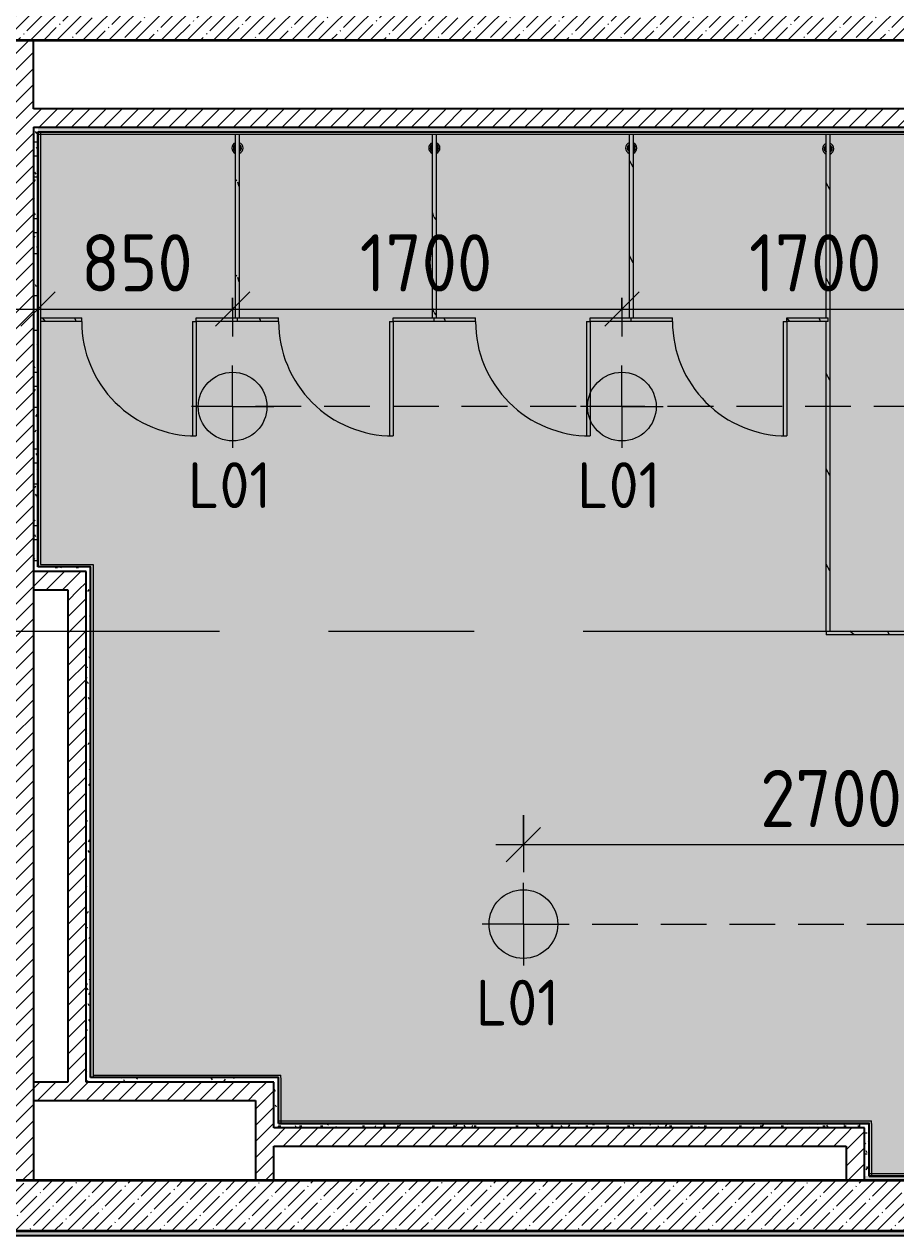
# Model space of a CAD drawing. Header units: millimetres. Extents: x 81425 to 274970, y -8553 to 29000.
# Drawn here: x 111970 to 115776, y 5159 to 10450 of the extents above; entities that cross this region are included whole.
import ezdxf

# ---------------------------------------------------------------- set-up
doc = ezdxf.new("R2010")
doc.units = ezdxf.units.MM
doc.linetypes.add('ADSK_Штрих_ш2 п1', pattern=[300, 200, -100])
doc.linetypes.add('Осевая', pattern=[3175, 635, -476.25, 1587.5, -476.25])
for name, color, linetype, lineweight in [('A-ANNO-DIMS', 7, 'Continuous', 9), ('A-ANNO-DIMS-100', 7, 'Continuous', 9), ('A-ANNO-NOTE', 7, 'Continuous', 9), ('A-DETL-2', 7, 'ADSK_Штрих_ш2 п1', 9), ('A-DOOR', 7, 'Continuous', 9), ('A-GENM', 7, 'Continuous', 9), ('E-LITE-EQPM-IDEN', 7, 'Continuous', 9), ('I-WALL', 7, 'Continuous', 9), ('Оси-2', 7, 'Осевая', 9)]:
    doc.layers.add(name, color=color, linetype=linetype, lineweight=lineweight)
doc.layers.add('A-CLNG-PATT-1', color=7, linetype='Continuous', lineweight=9, transparency=1)
for name, color, linetype, lineweight, true_color in [('A-WALL-1', 7, 'Continuous', 35, 0x3c3c3c), ('A-WALL-2', 7, 'Continuous', 25, 0x3c3c3c), ('A-WALL-FNSH-2', 7, 'Continuous', 13, 0x3c3c3c)]:
    doc.layers.add(name, color=color, linetype=linetype, lineweight=lineweight, true_color=true_color)
doc.styles.add('GOST Common', font='GOST_Common.ttf', dxfattribs={"height": 200})
doc.styles.add('ISOCPEUR', font='isocpeur.ttf', dxfattribs={"width": 0.9, "height": 250})
doc.dimstyles.new('ISO-2_5_0_9К_БОЛЬШОЙ_1', dxfattribs={"dimscale": 304.8, "dimtxt": 248.995294, "dimasz": 0.492126, "dimexe": 0.393701, "dimexo": 0.984252, "dimgap": 0, "dimtad": 1, "dimdec": 0, "dimrnd": 10, "dimzin": 0, "dimdsep": 46, "dimtxsty": 'ISOCPEUR', "dimblk1": 'OBLIQUE', "dimblk2": 'OBLIQUE', "dimsah": 1, "dimcen": 0.09, "dimdle": 0.393701, "dimazin": 0, "dimtfac": 1, "dimtdec": 4, "dimtix": 1, "dimtmove": 0, "dimatfit": 3, "dimfxl": 1, "dimtvp": 1, "dimtolj": 1, "dimtzin": 0, "dimarcsym": 2})
pattern_1 = [(45, (0, 0), (-35.35534, 35.35534), [])]
pattern_2 = [(45, (0, 0), (-57.024626, 57.024626), []), (45, (57.025, 0), (-57.024626, 57.024626), [100.806, -20.161, 3.353, -16.808])]
pattern_3 = [(0, (0, 0), (121.92, 30.48), [10.058, -81.382, 10.058, -81.382, -487.68]), (0, (0, 0), (121.92, 30.48), [-182.88, 10.058, -172.822, 10.058, -81.382, -213.36]), (0, (0, 0), (121.92, 30.48), [-457.2, 10.058, -50.902, 10.058, -142.342]), (120, (45.72, 15.24), (-87.356454, 90.345817), [10.058, -81.382, 10.058, -81.382, -487.68]), (120, (45.72, 15.24), (-87.356454, 90.345817), [-182.88, 10.058, -172.822, 10.058, -81.382, -213.36]), (120, (45.72, 15.24), (-87.356454, 90.345817), [-457.2, 10.058, -50.902, 10.058, -142.342]), (240, (60.96, 76.2), (-34.563546, -120.825817), [10.058, -81.382, 10.058, -81.382, -487.68]), (240, (60.96, 76.2), (-34.563546, -120.825817), [-182.88, 10.058, -172.822, 10.058, -81.382, -213.36]), (240, (60.96, 76.2), (-34.563546, -120.825817), [-457.2, 10.058, -50.902, 10.058, -142.342])]
pattern_4 = [(288.435, (115442.71, 9160), (416.50086, -832.99954), [158.05, -1159.038]), (319.399, (115492.69, 9010.06), (2499.010644, -2082.486787), [76.799, -3763.143]), (316.848, (115134.5, 8960.08), (6247.5402574, -5830.957739), [182.691, -8951.868]), (289.983, (115267.78, 8835.13), (1249.49393, -3332.002656), [97.5, -4777.508]), (270, (115301.1, 9160), (416.5, -416.5), [83.3, -333.2]), (298.443, (115301.1, 9076.7), (-2915.5071394, 5414.4962996), [227.365, -11140.87]), (264.289, (115409.39, 8876.78), (416.5263, 3748.496867), [83.716, -4102.058]), (309.806, (115401.06, 8793.48), (-1666.01521, 2082.48651), [65.059, -3187.91])]
pattern_5 = [(288.435, (116754.71, 7791), (416.50086, -832.99954), [158.05, -1159.038]), (319.399, (116804.69, 7641.06), (2499.010644, -2082.486787), [76.799, -3763.143]), (316.848, (116446.5, 7591.08), (6247.5402574, -5830.957739), [182.691, -8951.868]), (289.983, (116579.78, 7466.13), (1249.49393, -3332.002656), [97.5, -4777.508]), (270, (116613.1, 7791), (416.5, -416.5), [83.3, -333.2]), (298.443, (116613.1, 7707.7), (-2915.5071394, 5414.4962996), [227.365, -11140.87]), (264.289, (116721.39, 7507.78), (416.5263, 3748.496867), [83.716, -4102.058]), (309.806, (116713.06, 7424.48), (-1666.01521, 2082.48651), [65.059, -3187.91])]

# ---------------------------------------------------------------- blocks, each defined once
blk = doc.blocks.new('131_Сантехническая перегородка_Дверь 5 - СД-1-V24-План расстановки осветительного оборудования 1 этажа в осях 23-33')
at = {"layer": 'A-DOOR'}
h = blk.add_hatch(dxfattribs=at)
h.set_pattern_fill('FP_46', color=256, style=0, pattern_type=2)
h.set_pattern_definition([(288.435, (112862.71, 9160), (416.50086, -832.99954), [158.05, -1159.038]), (319.399, (112912.69, 9010.06), (2499.010644, -2082.486787), [76.799, -3763.143]), (316.848, (112554.5, 8960.08), (6247.5402574, -5830.957739), [182.691, -8951.868]), (289.983, (112687.78, 8835.13), (1249.49393, -3332.002656), [97.5, -4777.508]), (270, (112721.1, 9160), (416.5, -416.5), [83.3, -333.2]), (298.443, (112721.1, 9076.7), (-2915.5071394, 5414.4962996), [227.365, -11140.87]), (264.289, (112829.39, 8876.78), (416.5263, 3748.496867), [83.716, -4102.058]), (309.806, (112821.06, 8793.48), (-1666.01521, 2082.48651), [65.059, -3187.91])])
h.paths.add_polyline_path([(840.8, 8), (750, 8), (750, -8), (930, -8), (930, 8)])
for p, q in [((266, 508), (250, 508)), ((250, 8), (250, 508)), ((266, 8), (266, 508)), ((266, 8), (250, 8))]:
    blk.add_line(p, q, dxfattribs=at)
blk.add_arc((250, 8), 500, 360, 90, dxfattribs=at)
at = {"layer": 'A-GENM'}
for p, q in [((70, 8), (250, 8)), ((70, 8), (70, -8)), ((250, 8), (250, -8)), ((750, 8), (930, 8)), ((750, 8), (750, -8)), ((250, -8), (70, -8)), ((930, -8), (750, -8))]:
    blk.add_line(p, q, dxfattribs=at)
blk = doc.blocks.new('131_Сантехническая перегородка_Дверь 5 - СД-1-V25-План расстановки осветительного оборудования 1 этажа в осях 23-33')
at = {"layer": 'A-DOOR'}
h = blk.add_hatch(dxfattribs=at)
h.set_pattern_fill('FP_47', color=256, style=0, pattern_type=2)
h.set_pattern_definition([(288.435, (113722.71, 9160), (416.50086, -832.99954), [158.05, -1159.038]), (319.399, (113772.69, 9010.06), (2499.010644, -2082.486787), [76.799, -3763.143]), (316.848, (113414.5, 8960.08), (6247.5402574, -5830.957739), [182.691, -8951.868]), (289.983, (113547.78, 8835.13), (1249.49393, -3332.002656), [97.5, -4777.508]), (270, (113581.1, 9160), (416.5, -416.5), [83.3, -333.2]), (298.443, (113581.1, 9076.7), (-2915.5071394, 5414.4962996), [227.365, -11140.87]), (264.289, (113689.39, 8876.78), (416.5263, 3748.496867), [83.716, -4102.058]), (309.806, (113681.06, 8793.48), (-1666.01521, 2082.48651), [65.059, -3187.91])])
h.paths.add_polyline_path([(750, 8), (750, -8), (930, -8), (930, 8)])
for p, q in [((266, 508), (250, 508)), ((250, 8), (250, 508)), ((266, 8), (266, 508)), ((266, 8), (250, 8))]:
    blk.add_line(p, q, dxfattribs=at)
blk.add_arc((250, 8), 500, 360, 90, dxfattribs=at)
at = {"layer": 'A-GENM'}
for p, q in [((70, 8), (250, 8)), ((70, 8), (70, -8)), ((250, 8), (250, -8)), ((750, 8), (930, 8)), ((750, 8), (750, -8)), ((930, 8), (930, -8)), ((250, -8), (70, -8)), ((930, -8), (750, -8))]:
    blk.add_line(p, q, dxfattribs=at)
blk = doc.blocks.new('131_Сантехническая перегородка_Дверь 5 - СД-1-V26-План расстановки осветительного оборудования 1 этажа в осях 23-33')
at = {"layer": 'A-DOOR'}
h = blk.add_hatch(dxfattribs=at)
h.set_pattern_fill('FP_48', color=256, style=0, pattern_type=2)
h.set_pattern_definition([(288.435, (114582.71, 9160), (416.50086, -832.99954), [158.05, -1159.038]), (319.399, (114632.69, 9010.06), (2499.010644, -2082.486787), [76.799, -3763.143]), (316.848, (114274.5, 8960.08), (6247.5402574, -5830.957739), [182.691, -8951.868]), (289.983, (114407.78, 8835.13), (1249.49393, -3332.002656), [97.5, -4777.508]), (270, (114441.1, 9160), (416.5, -416.5), [83.3, -333.2]), (298.443, (114441.1, 9076.7), (-2915.5071394, 5414.4962996), [227.365, -11140.87]), (264.289, (114549.39, 8876.78), (416.5263, 3748.496867), [83.716, -4102.058]), (309.806, (114541.06, 8793.48), (-1666.01521, 2082.48651), [65.059, -3187.91])])
h.paths.add_polyline_path([(930, 8), (750, 8), (750, -8), (930, -8)])
for p, q in [((266, 508), (250, 508)), ((250, 8), (250, 508)), ((266, 8), (266, 508)), ((266, 8), (250, 8))]:
    blk.add_line(p, q, dxfattribs=at)
blk.add_arc((250, 8), 500, 360, 90, dxfattribs=at)
at = {"layer": 'A-GENM'}
for p, q in [((70, 8), (250, 8)), ((70, 8), (70, -8)), ((250, 8), (250, -8)), ((750, 8), (930, 8)), ((750, 8), (750, -8)), ((930, 8), (930, -8)), ((250, -8), (70, -8)), ((930, -8), (750, -8))]:
    blk.add_line(p, q, dxfattribs=at)
blk = doc.blocks.new('131_Сантехническая перегородка_Дверь 5 - СД-1-V27-План расстановки осветительного оборудования 1 этажа в осях 23-33')
at = {"layer": 'A-DOOR'}
h = blk.add_hatch(dxfattribs=at)
h.set_pattern_fill('FP_49', color=256, style=0, pattern_type=2)
h.set_pattern_definition(pattern_4)
h.paths.add_polyline_path([(750, 8), (750, -8), (930, -8), (930, 8)])
at = {"layer": 'A-GENM'}
h = blk.add_hatch(dxfattribs=at)
h.set_pattern_fill('FP_49', color=256, style=0, pattern_type=2)
h.set_pattern_definition(pattern_4)
h.paths.add_polyline_path([(70, 8), (70, -8), (250, -8), (250, 8)])
at = {"layer": 'A-DOOR'}
for p, q in [((266, 508), (250, 508)), ((250, 8), (250, 508)), ((266, 8), (266, 508)), ((266, 8), (250, 8))]:
    blk.add_line(p, q, dxfattribs=at)
blk.add_arc((250, 8), 500, 360, 90, dxfattribs=at)
at = {"layer": 'A-GENM'}
for p, q in [((70, 8), (250, 8)), ((70, 8), (70, -8)), ((250, 8), (250, -8)), ((750, 8), (930, 8)), ((750, 8), (750, -8)), ((930, 8), (930, -8)), ((250, -8), (70, -8)), ((930, -8), (750, -8))]:
    blk.add_line(p, q, dxfattribs=at)
blk = doc.blocks.new('FP_33-План расстановки осветительного оборудования 1 этажа в осях 23-33')
at = {"layer": 'A-GENM'}
blk.add_line((0, 8), (0, -8), dxfattribs=at)
blk = doc.blocks.new('131_Сантехническая перегородка 6 - СП-1-V32-План расстановки осветительного оборудования 1 этажа в осях 23-33')
at = {"layer": 'A-GENM'}
h = blk.add_hatch(dxfattribs=at)
h.set_pattern_fill('FP_52', color=256, style=0, pattern_type=2)
h.set_pattern_definition([(198.435, (9968, -114512.71), (-832.99954, -416.50086), [158.051, -1159.038]), (229.399, (9818.06, -114562.69), (-2082.486787, -2499.010644), [76.799, -3763.143]), (226.848, (9768.08, -114204.5), (-5830.957739, -6247.5402574), [182.691, -8951.868]), (199.983, (9643.13, -114337.78), (-3332.002656, -1249.49393), [97.5, -4777.508]), (180, (9968, -114371.1), (-416.5, -416.5), [83.3, -333.2]), (208.443, (9884.7, -114371.1), (5414.4962996, 2915.5071394), [227.365, -11140.87]), (174.289, (9684.78, -114479.39), (3748.496867, -416.5263), [83.716, -4102.058]), (219.806, (9601.48, -114471.06), (2082.48651, 1666.01521), [65.059, -3187.91])])
h.paths.add_polyline_path([(800, 0), (800, 8), (50, 8), (50, -8), (800, -8)])
for p, q in [((0, 8), (50, 8)), ((50, 8), (800, 8)), ((50, -8), (0, -8)), ((800, -8), (50, -8))]:
    blk.add_line(p, q, dxfattribs=at)
at = {"layer": 'A-GENM', "flags": 128}
for points in [[(71.5, 8), (71.1, 8.5), (70.8, 9), (70.4, 9.5), (70, 9.9), (69.6, 10.4), (69.2, 10.8), (68.8, 11.2), (68.3, 11.6), (67.8, 12), (67.3, 12.3), (66.8, 12.7), (66.3, 13), (65.8, 13.3), (65.3, 13.6), (64.7, 13.8), (64.2, 14), (63.6, 14.3), (63, 14.4), (62.4, 14.6), (61.9, 14.7), (61.3, 14.9), (60.7, 14.9), (60.1, 15), (59.5, 15.1), (58.9, 15.1), (58.3, 15.1), (57.7, 15), (57.1, 15), (56.5, 14.9), (55.9, 14.8), (55.3, 14.7), (54.7, 14.5), (54.1, 14.4), (53.5, 14.2), (53, 13.9), (52.4, 13.7), (51.9, 13.4), (51.4, 13.2), (50.8, 12.9), (50.3, 12.5), (49.8, 12.2), (49.3, 11.8), (48.9, 11.4), (48.4, 11), (48, 10.6), (47.6, 10.2), (47.2, 9.7), (46.8, 9.3), (46.4, 8.8), (46.1, 8.3), (45.9, 8)], [(45.9, -8), (46.3, -8.5), (46.6, -9), (47, -9.5), (47.4, -9.9), (47.8, -10.4), (48.2, -10.8), (48.6, -11.2), (49.1, -11.6), (49.6, -12), (50, -12.3), (50.5, -12.7), (51.1, -13), (51.6, -13.3), (52.1, -13.6), (52.7, -13.8), (53.2, -14), (53.8, -14.3), (54.4, -14.4), (54.9, -14.6), (55.5, -14.7), (56.1, -14.9), (56.7, -14.9), (57.3, -15), (57.9, -15.1), (58.5, -15.1), (59.1, -15.1), (59.7, -15), (60.3, -15), (60.9, -14.9), (61.5, -14.8), (62.1, -14.7), (62.7, -14.5), (63.3, -14.4), (63.8, -14.2), (64.4, -13.9), (65, -13.7), (65.5, -13.4), (66, -13.2), (66.6, -12.9), (67.1, -12.5), (67.6, -12.2), (68, -11.8), (68.5, -11.4), (69, -11), (69.4, -10.6), (69.8, -10.2), (70.2, -9.7), (70.6, -9.3), (70.9, -8.8), (71.3, -8.3), (71.5, -8)]]:
    blk.add_lwpolyline(points, dxfattribs=at)
at = {"layer": 'A-GENM'}
for radius, start, end in [(24.6, 19.9113, 160.0887), (17.6, 28.9731, 151.0269), (15.1, 78.8699, 146.2189), (15.1, 33.7811, 53.124), (24.6, 199.9113, 340.0887), (17.6, 208.9731, 331.0269), (15.1, 213.7811, 233.124), (15.1, 258.8699, 326.2189)]:
    blk.add_arc((58.7, 0), radius, start, end, dxfattribs=at)
blk.add_blockref('FP_33-План расстановки осветительного оборудования 1 этажа в осях 23-33', (0, 0), dxfattribs=at)
blk = doc.blocks.new('FP_35-План расстановки осветительного оборудования 1 этажа в осях 23-33')
at = {"layer": 'A-GENM'}
blk.add_line((0, 8), (0, -8), dxfattribs=at)
blk = doc.blocks.new('131_Сантехническая перегородка 6 - СП-1-V34-План расстановки осветительного оборудования 1 этажа в осях 23-33')
at = {"layer": 'A-GENM'}
h = blk.add_hatch(dxfattribs=at)
h.set_pattern_fill('FP_53', color=256, style=0, pattern_type=2)
h.set_pattern_definition([(198.435, (9968, -113652.71), (-832.99954, -416.50086), [158.05, -1159.038]), (229.399, (9818.06, -113702.69), (-2082.486787, -2499.010644), [76.799, -3763.143]), (226.848, (9768.08, -113344.5), (-5830.957739, -6247.5402574), [182.691, -8951.868]), (199.983, (9643.13, -113477.78), (-3332.002656, -1249.49393), [97.5, -4777.508]), (180, (9968, -113511.1), (-416.5, -416.5), [83.3, -333.2]), (208.443, (9884.7, -113511.1), (5414.4962996, 2915.5071394), [227.365, -11140.87]), (174.289, (9684.78, -113619.39), (3748.496867, -416.5263), [83.716, -4102.058]), (219.806, (9601.48, -113611.06), (2082.48651, 1666.01521), [65.059, -3187.91])])
h.paths.add_polyline_path([(800, 0), (800, 8), (50, 8), (50, -8), (800, -8)])
for p, q in [((0, 8), (50, 8)), ((50, 8), (800, 8)), ((50, -8), (0, -8)), ((800, -8), (50, -8))]:
    blk.add_line(p, q, dxfattribs=at)
at = {"layer": 'A-GENM', "flags": 128}
for points in [[(71.5, 8), (71.1, 8.5), (70.8, 9), (70.4, 9.5), (70, 9.9), (69.6, 10.4), (69.2, 10.8), (68.8, 11.2), (68.3, 11.6), (67.8, 12), (67.3, 12.3), (66.8, 12.7), (66.3, 13), (65.8, 13.3), (65.3, 13.6), (64.7, 13.8), (64.2, 14), (63.6, 14.3), (63, 14.4), (62.4, 14.6), (61.9, 14.7), (61.3, 14.9), (60.7, 14.9), (60.1, 15), (59.5, 15.1), (58.9, 15.1), (58.3, 15.1), (57.7, 15), (57.1, 15), (56.5, 14.9), (55.9, 14.8), (55.3, 14.7), (54.7, 14.5), (54.1, 14.4), (53.5, 14.2), (53, 13.9), (52.4, 13.7), (51.9, 13.4), (51.4, 13.2), (50.8, 12.9), (50.3, 12.5), (49.8, 12.2), (49.3, 11.8), (48.9, 11.4), (48.4, 11), (48, 10.6), (47.6, 10.2), (47.2, 9.7), (46.8, 9.3), (46.4, 8.8), (46.1, 8.3), (45.9, 8)], [(45.9, -8), (46.3, -8.5), (46.6, -9), (47, -9.5), (47.4, -9.9), (47.8, -10.4), (48.2, -10.8), (48.6, -11.2), (49.1, -11.6), (49.6, -12), (50, -12.3), (50.5, -12.7), (51.1, -13), (51.6, -13.3), (52.1, -13.6), (52.7, -13.8), (53.2, -14), (53.8, -14.3), (54.4, -14.4), (54.9, -14.6), (55.5, -14.7), (56.1, -14.9), (56.7, -14.9), (57.3, -15), (57.9, -15.1), (58.5, -15.1), (59.1, -15.1), (59.7, -15), (60.3, -15), (60.9, -14.9), (61.5, -14.8), (62.1, -14.7), (62.7, -14.5), (63.3, -14.4), (63.8, -14.2), (64.4, -13.9), (65, -13.7), (65.5, -13.4), (66, -13.2), (66.6, -12.9), (67.1, -12.5), (67.6, -12.2), (68, -11.8), (68.5, -11.4), (69, -11), (69.4, -10.6), (69.8, -10.2), (70.2, -9.7), (70.6, -9.3), (70.9, -8.8), (71.3, -8.3), (71.5, -8)]]:
    blk.add_lwpolyline(points, dxfattribs=at)
at = {"layer": 'A-GENM'}
for radius, start, end in [(24.6, 19.9113, 160.0887), (17.6, 28.9731, 151.0269), (15.1, 78.8699, 146.2189), (15.1, 33.7811, 53.124), (24.6, 199.9113, 340.0887), (17.6, 208.9731, 331.0269), (15.1, 213.7811, 233.124), (15.1, 258.8699, 326.2189)]:
    blk.add_arc((58.7, 0), radius, start, end, dxfattribs=at)
blk.add_blockref('FP_35-План расстановки осветительного оборудования 1 этажа в осях 23-33', (0, 0), dxfattribs=at)
blk = doc.blocks.new('FP_37-План расстановки осветительного оборудования 1 этажа в осях 23-33')
at = {"layer": 'A-GENM'}
blk.add_line((0, 8), (0, -8), dxfattribs=at)
blk = doc.blocks.new('131_Сантехническая перегородка 6 - СП-1-V36-План расстановки осветительного оборудования 1 этажа в осях 23-33')
at = {"layer": 'A-GENM'}
h = blk.add_hatch(dxfattribs=at)
h.set_pattern_fill('FP_54', color=256, style=0, pattern_type=2)
h.set_pattern_definition([(198.435, (9968, -112792.71), (-832.99954, -416.50086), [158.051, -1159.038]), (229.399, (9818.06, -112842.69), (-2082.486787, -2499.010644), [76.799, -3763.143]), (226.848, (9768.08, -112484.5), (-5830.957739, -6247.5402574), [182.691, -8951.868]), (199.983, (9643.13, -112617.78), (-3332.002656, -1249.49393), [97.5, -4777.508]), (180, (9968, -112651.1), (-416.5, -416.5), [83.3, -333.2]), (208.443, (9884.7, -112651.1), (5414.4962996, 2915.5071394), [227.365, -11140.87]), (174.289, (9684.78, -112759.39), (3748.496867, -416.5263), [83.716, -4102.058]), (219.806, (9601.48, -112751.06), (2082.48651, 1666.01521), [65.059, -3187.91])])
h.paths.add_polyline_path([(800, 0), (800, 8), (50, 8), (50, -8), (800, -8)])
for p, q in [((0, 8), (50, 8)), ((50, 8), (800, 8)), ((50, -8), (0, -8)), ((800, -8), (50, -8))]:
    blk.add_line(p, q, dxfattribs=at)
at = {"layer": 'A-GENM', "flags": 128}
for points in [[(71.5, 8), (71.1, 8.5), (70.8, 9), (70.4, 9.5), (70, 9.9), (69.6, 10.4), (69.2, 10.8), (68.8, 11.2), (68.3, 11.6), (67.8, 12), (67.3, 12.3), (66.8, 12.7), (66.3, 13), (65.8, 13.3), (65.3, 13.6), (64.7, 13.8), (64.2, 14), (63.6, 14.3), (63, 14.4), (62.4, 14.6), (61.9, 14.7), (61.3, 14.9), (60.7, 14.9), (60.1, 15), (59.5, 15.1), (58.9, 15.1), (58.3, 15.1), (57.7, 15), (57.1, 15), (56.5, 14.9), (55.9, 14.8), (55.3, 14.7), (54.7, 14.5), (54.1, 14.4), (53.5, 14.2), (53, 13.9), (52.4, 13.7), (51.9, 13.4), (51.4, 13.2), (50.8, 12.9), (50.3, 12.5), (49.8, 12.2), (49.3, 11.8), (48.9, 11.4), (48.4, 11), (48, 10.6), (47.6, 10.2), (47.2, 9.7), (46.8, 9.3), (46.4, 8.8), (46.1, 8.3), (45.9, 8)], [(45.9, -8), (46.3, -8.5), (46.6, -9), (47, -9.5), (47.4, -9.9), (47.8, -10.4), (48.2, -10.8), (48.6, -11.2), (49.1, -11.6), (49.6, -12), (50, -12.3), (50.5, -12.7), (51.1, -13), (51.6, -13.3), (52.1, -13.6), (52.7, -13.8), (53.2, -14), (53.8, -14.3), (54.4, -14.4), (54.9, -14.6), (55.5, -14.7), (56.1, -14.9), (56.7, -14.9), (57.3, -15), (57.9, -15.1), (58.5, -15.1), (59.1, -15.1), (59.7, -15), (60.3, -15), (60.9, -14.9), (61.5, -14.8), (62.1, -14.7), (62.7, -14.5), (63.3, -14.4), (63.8, -14.2), (64.4, -13.9), (65, -13.7), (65.5, -13.4), (66, -13.2), (66.6, -12.9), (67.1, -12.5), (67.6, -12.2), (68, -11.8), (68.5, -11.4), (69, -11), (69.4, -10.6), (69.8, -10.2), (70.2, -9.7), (70.6, -9.3), (70.9, -8.8), (71.3, -8.3), (71.5, -8)]]:
    blk.add_lwpolyline(points, dxfattribs=at)
at = {"layer": 'A-GENM'}
for radius, start, end in [(24.6, 19.9113, 160.0887), (17.6, 28.9731, 151.0269), (15.1, 78.8699, 146.2189), (15.1, 33.7811, 53.124), (24.6, 199.9113, 340.0887), (17.6, 208.9731, 331.0269), (15.1, 213.7811, 233.124), (15.1, 258.8699, 326.2189)]:
    blk.add_arc((58.7, 0), radius, start, end, dxfattribs=at)
blk.add_blockref('FP_37-План расстановки осветительного оборудования 1 этажа в осях 23-33', (0, 0), dxfattribs=at)
blk = doc.blocks.new('131_Сантехническая перегородка 7 - СП-1-V39-План расстановки осветительного оборудования 1 этажа в осях 23-33')
at = {"layer": 'A-GENM'}
h = blk.add_hatch(dxfattribs=at)
h.set_pattern_fill('FP_56', color=256, style=0, pattern_type=2)
h.set_pattern_definition([(198.435, (9964.92, -115372.71), (-832.99954, -416.50086), [158.05, -1159.038]), (229.399, (9814.98, -115422.69), (-2082.486787, -2499.010644), [76.799, -3763.143]), (226.848, (9765, -115064.5), (-5830.957739, -6247.5402574), [182.691, -8951.868]), (199.983, (9640.05, -115197.78), (-3332.002656, -1249.49393), [97.5, -4777.508]), (180, (9964.9, -115231.1), (-416.5, -416.5), [83.3, -333.2]), (208.443, (9881.62, -115231.1), (5414.4962996, 2915.5071394), [227.365, -11140.87]), (174.289, (9681.7, -115339.39), (3748.496867, -416.5263), [83.716, -4102.058]), (219.806, (9598.4, -115331.06), (2082.48651, 1666.01521), [65.059, -3187.91])])
h.paths.add_polyline_path([(2165.9, -8), (2165.9, 8), (45.9, 8), (45.9, -8), (796.9, -8), (796.9, 0), (812.9, 0), (812.9, -8), (1219.4, -8)])
for p, q in [((-4.1, 8), (45.9, 8)), ((45.9, 8), (2165.9, 8)), ((45.9, -8), (-4.1, -8)), ((796.9, -8), (45.9, -8)), ((2165.9, -8), (812.9, -8))]:
    blk.add_line(p, q, dxfattribs=at)
at = {"layer": 'A-GENM', "flags": 128}
for points in [[(71.5, 8), (71.1, 8.5), (70.8, 9), (70.4, 9.5), (70, 9.9), (69.6, 10.4), (69.2, 10.8), (68.8, 11.2), (68.3, 11.6), (67.8, 12), (67.3, 12.3), (66.8, 12.7), (66.3, 13), (65.8, 13.3), (65.3, 13.6), (64.7, 13.8), (64.2, 14), (63.6, 14.3), (63, 14.4), (62.4, 14.6), (61.9, 14.7), (61.3, 14.9), (60.7, 14.9), (60.1, 15), (59.5, 15.1), (58.9, 15.1), (58.3, 15.1), (57.7, 15), (57.1, 15), (56.5, 14.9), (55.9, 14.8), (55.3, 14.7), (54.7, 14.5), (54.1, 14.4), (53.5, 14.2), (53, 13.9), (52.4, 13.7), (51.9, 13.4), (51.4, 13.2), (50.8, 12.9), (50.3, 12.5), (49.8, 12.2), (49.3, 11.8), (48.9, 11.4), (48.4, 11), (48, 10.6), (47.6, 10.2), (47.2, 9.7), (46.8, 9.3), (46.4, 8.8), (46.1, 8.3), (45.9, 8)], [(45.9, -8), (46.3, -8.5), (46.6, -9), (47, -9.5), (47.4, -9.9), (47.8, -10.4), (48.2, -10.8), (48.6, -11.2), (49.1, -11.6), (49.6, -12), (50, -12.3), (50.5, -12.7), (51.1, -13), (51.6, -13.3), (52.1, -13.6), (52.7, -13.8), (53.2, -14), (53.8, -14.3), (54.4, -14.4), (54.9, -14.6), (55.5, -14.7), (56.1, -14.9), (56.7, -14.9), (57.3, -15), (57.9, -15.1), (58.5, -15.1), (59.1, -15.1), (59.7, -15), (60.3, -15), (60.9, -14.9), (61.5, -14.8), (62.1, -14.7), (62.7, -14.5), (63.3, -14.4), (63.8, -14.2), (64.4, -13.9), (65, -13.7), (65.5, -13.4), (66, -13.2), (66.6, -12.9), (67.1, -12.5), (67.6, -12.2), (68, -11.8), (68.5, -11.4), (69, -11), (69.4, -10.6), (69.8, -10.2), (70.2, -9.7), (70.6, -9.3), (70.9, -8.8), (71.3, -8.3), (71.5, -8)]]:
    blk.add_lwpolyline(points, dxfattribs=at)
at = {"layer": 'A-GENM'}
for radius, start, end in [(24.6, 19.9113, 160.0887), (17.6, 28.9731, 151.0269), (15.1, 78.8699, 146.2189), (15.1, 33.7811, 53.124), (24.6, 199.9113, 340.0887), (17.6, 208.9731, 331.0269), (15.1, 213.7811, 233.124), (15.1, 258.8699, 326.2189)]:
    blk.add_arc((58.7, 0), radius, start, end, dxfattribs=at)
blk = doc.blocks.new('131_Сантехническая перегородка_Дверь МГН - СД-1-V41-План расстановки осветительного оборудования 1 этажа в осях 23-33')
at = {"layer": 'A-DOOR'}
h = blk.add_hatch(dxfattribs=at)
h.set_pattern_fill('FP_59', color=256, style=0, pattern_type=2)
h.set_pattern_definition(pattern_5)
h.paths.add_polyline_path([(1010, 8), (1010, -8), (1390, -8), (1390, 8)])
at = {"layer": 'A-GENM'}
h = blk.add_hatch(dxfattribs=at)
h.set_pattern_fill('FP_59', color=256, style=0, pattern_type=2)
h.set_pattern_definition(pattern_5)
h.paths.add_polyline_path([(10, 8), (-370, 8), (-370, -8), (10, -8)])
at = {"layer": 'A-DOOR'}
for p, q in [((10, 1008), (26, 1008)), ((10, 8), (10, 1008)), ((26, 8), (26, 1008)), ((10, 8), (26, 8))]:
    blk.add_line(p, q, dxfattribs=at)
for start, end in [(52.5, 90), (360, 52.5)]:
    blk.add_arc((10, 8), 1000, start, end, dxfattribs=at)
at = {"layer": 'A-GENM'}
for p, q in [((-370, 8), (10, 8)), ((-370, -8), (-370, 8)), ((10, -8), (10, 8)), ((1010, 8), (1390, 8)), ((1010, -8), (1010, 8)), ((1390, -8), (1390, 8)), ((10, -8), (-370, -8)), ((1390, -8), (1010, -8))]:
    blk.add_line(p, q, dxfattribs=at)
blk = doc.blocks.new('DIMBLOCK120-План расстановки осветительного оборудования 1 этажа в осях 23-33')
at = {"layer": 'A-ANNO-DIMS-100'}
for p, q in [((112030, 9012.4), (112030, 9326.3)), ((112880, 9255.4), (112880, 9086.3)), ((112880, 9206.3), (112880, 9255.4)), ((111910, 9206.3), (112880, 9206.3)), ((112030, 9206.3), (112030, 9012.4))]:
    blk.add_line(p, q, dxfattribs=at)
at = {"layer": 'A-ANNO-DIMS-100', "lineweight": 20}
for p, q in [((112030, 9206.3), (112105, 9281.3)), ((112880, 9206.3), (112955, 9281.3)), ((112030, 9206.3), (111955, 9131.3)), ((112880, 9206.3), (112805, 9131.3))]:
    blk.add_line(p, q, dxfattribs=at)
at = {"layer": 'A-ANNO-DIMS-100', "color": 0, "insert": (112218, 9532.9), "char_height": 250, "width": 568.858, "attachment_point": 1, "line_spacing_factor": 1.149209, "style": 'ISOCPEUR'}
blk.add_mtext('850', dxfattribs=at)
blk = doc.blocks.new('_Oblique')
at = {"color": 0, "linetype": 'ByBlock', "lineweight": -2}
blk.add_line((-0.5, -0.5), (0.5, 0.5), dxfattribs=at)
blk = doc.blocks.new('DIMBLOCK121-План расстановки осветительного оборудования 1 этажа в осях 23-33')
at = {"layer": 'A-ANNO-DIMS-100', "lineweight": 20}
for p, q in [((112880, 9206.3), (112955, 9281.3)), ((114580, 9206.3), (114655, 9281.3)), ((112880, 9206.3), (112805, 9131.3)), ((114580, 9206.3), (114505, 9131.3))]:
    blk.add_line(p, q, dxfattribs=at)
at = {"layer": 'A-ANNO-DIMS-100'}
for p, q in [((112880, 9255.4), (112880, 9086.3)), ((112880, 9206.3), (112880, 9255.4)), ((114580, 9255.4), (114580, 9086.3)), ((114580, 9206.3), (114580, 9255.4)), ((112880, 9206.3), (114580, 9206.3))]:
    blk.add_line(p, q, dxfattribs=at)
at = {"layer": 'A-ANNO-DIMS-100', "color": 0, "insert": (113435.5, 9532.9), "char_height": 250, "width": 706.764, "attachment_point": 1, "line_spacing_factor": 1.149209, "style": 'ISOCPEUR'}
blk.add_mtext('1700', dxfattribs=at)
blk = doc.blocks.new('DIMBLOCK122-План расстановки осветительного оборудования 1 этажа в осях 23-33')
at = {"layer": 'A-ANNO-DIMS-100', "lineweight": 20}
for p, q in [((114580, 9206.3), (114655, 9281.3)), ((116280, 9206.3), (116355, 9281.3)), ((114580, 9206.3), (114505, 9131.3)), ((116280, 9206.3), (116205, 9131.3))]:
    blk.add_line(p, q, dxfattribs=at)
at = {"layer": 'A-ANNO-DIMS-100'}
for p, q in [((114580, 9255.4), (114580, 9086.3)), ((114580, 9206.3), (114580, 9255.4)), ((116280, 9255.4), (116280, 9086.3)), ((116280, 9206.3), (116280, 9255.4)), ((114580, 9206.3), (116280, 9206.3))]:
    blk.add_line(p, q, dxfattribs=at)
at = {"layer": 'A-ANNO-DIMS-100', "color": 0, "insert": (115135.5, 9532.9), "char_height": 250, "width": 706.764, "attachment_point": 1, "line_spacing_factor": 1.149209, "style": 'ISOCPEUR'}
blk.add_mtext('1700', dxfattribs=at)
blk = doc.blocks.new('DIMBLOCK124-План расстановки осветительного оборудования 1 этажа в осях 23-33')
at = {"layer": 'A-ANNO-DIMS-100'}
for p, q in [((114150, 6995.4), (114150, 6747.2)), ((114150, 6867.2), (114150, 6995.4)), ((116850, 6995.4), (116850, 6747.2)), ((116850, 6867.2), (116850, 6995.4)), ((114030, 6867.2), (116850, 6867.2))]:
    blk.add_line(p, q, dxfattribs=at)
at = {"layer": 'A-ANNO-DIMS-100', "lineweight": 20}
for p, q in [((114150, 6867.2), (114225, 6942.2)), ((116850, 6867.2), (116925, 6942.2)), ((114150, 6867.2), (114075, 6792.2)), ((116850, 6867.2), (116775, 6792.2))]:
    blk.add_line(p, q, dxfattribs=at)
at = {"layer": 'A-ANNO-DIMS-100', "color": 0, "insert": (115184, 7193.8), "char_height": 250, "width": 758.478, "attachment_point": 1, "line_spacing_factor": 1.149209, "style": 'ISOCPEUR'}
blk.add_mtext('2700', dxfattribs=at)

msp = doc.modelspace()

# ---------------------------------------------------------------- hatches: boundary and pattern name
at = {"layer": 'A-CLNG-PATT-1'}
msp.add_hatch(color=256, dxfattribs=at).paths.add_polyline_path([(116456.4, 5420), (118850, 5421), (118849, 9980), (112030, 9980), (112031, 8080), (112260, 8080), (112261, 5850), (113080, 5850), (113081, 5650), (115660, 5650), (115661, 5420), (115981.8, 5420)])
at = {"layer": 'I-WALL'}
h = msp.add_hatch(dxfattribs=at)
h.set_pattern_fill('FP_1', color=256, style=0, pattern_type=2)
h.set_pattern_definition(pattern_2)
h.paths.add_polyline_path([(119330, 10380), (119330, 10600), (111930, 10600), (111930, 10380), (119119.3, 10380)])
h = msp.add_hatch(dxfattribs=at)
h.set_pattern_fill('FP_2', color=256, style=0, pattern_type=2)
h.set_pattern_definition(pattern_1)
h.paths.add_polyline_path([(112010, 5400), (112010, 10380), (111930, 10380), (111930, 5400)])
h = msp.add_hatch(dxfattribs=at)
h.set_pattern_fill('FP_2', color=256, style=0, pattern_type=2)
h.set_pattern_definition(pattern_1)
h.paths.add_polyline_path([(118870, 10000), (118870, 10080), (112010, 10080), (112010, 10000), (116456.4, 10000)])
h = msp.add_hatch(dxfattribs=at)
h.set_pattern_fill('FP_38', color=256, style=0, pattern_type=2)
h.set_pattern_definition(pattern_3)
h.paths.add_polyline_path([(112030, 8080), (112030, 10000), (112010, 10000), (112010, 8080)])
h = msp.add_hatch(dxfattribs=at)
h.set_pattern_fill('FP_38', color=256, style=0, pattern_type=2)
h.set_pattern_definition(pattern_3)
h.paths.add_polyline_path([(118850, 9980), (118870, 9980), (118870, 10000), (112030, 10000), (112031, 9980), (118849, 9980)])
h = msp.add_hatch(dxfattribs=at)
h.set_pattern_fill('FP_38', color=256, style=0, pattern_type=2)
h.set_pattern_definition(pattern_3)
h.paths.add_polyline_path([(112240, 8060), (112240, 8080), (112010, 8080), (112010, 8060)])
h = msp.add_hatch(dxfattribs=at)
h.set_pattern_fill('FP_2', color=256, style=0, pattern_type=2)
h.set_pattern_definition(pattern_1)
h.paths.add_polyline_path([(112010, 7980), (112240, 7980), (112240, 8060), (112010, 8060)])
h = msp.add_hatch(dxfattribs=at)
h.set_pattern_fill('FP_38', color=256, style=0, pattern_type=2)
h.set_pattern_definition(pattern_3)
h.paths.add_polyline_path([(112260, 5850), (112260, 8080), (112240, 8080), (112240, 5850)])
h = msp.add_hatch(dxfattribs=at)
h.set_pattern_fill('FP_2', color=256, style=0, pattern_type=2)
h.set_pattern_definition(pattern_1)
h.paths.add_polyline_path([(112240, 5830), (112240, 7980), (112160, 7980), (112160, 5830)])
h = msp.add_hatch(dxfattribs=at)
h.set_pattern_fill('FP_2', color=256, style=0, pattern_type=2)
h.set_pattern_definition(pattern_1)
h.paths.add_polyline_path([(112980, 5750), (112980, 5830), (112010, 5830), (112010, 5750), (112462, 5750)])
h = msp.add_hatch(dxfattribs=at)
h.set_pattern_fill('FP_38', color=256, style=0, pattern_type=2)
h.set_pattern_definition(pattern_3)
h.paths.add_polyline_path([(113060, 5830), (113060, 5850), (112240, 5850), (112240, 5830), (112462, 5830)])
h = msp.add_hatch(dxfattribs=at)
h.set_pattern_fill('FP_2', color=256, style=0, pattern_type=2)
h.set_pattern_definition(pattern_1)
h.paths.add_polyline_path([(112980, 5400), (113060, 5400), (113060, 5830), (112980, 5830), (112980, 5750)])
h = msp.add_hatch(dxfattribs=at)
h.set_pattern_fill('FP_38', color=256, style=0, pattern_type=2)
h.set_pattern_definition(pattern_3)
h.paths.add_polyline_path([(113080, 5650), (113080, 5850), (113060, 5850), (113060, 5650)])
h = msp.add_hatch(dxfattribs=at)
h.set_pattern_fill('FP_38', color=256, style=0, pattern_type=2)
h.set_pattern_definition(pattern_3)
h.paths.add_polyline_path([(115640, 5630), (115640, 5650), (113060, 5650), (113060, 5630), (113793.5, 5630)])
h = msp.add_hatch(dxfattribs=at)
h.set_pattern_fill('FP_2', color=256, style=0, pattern_type=2)
h.set_pattern_definition(pattern_1)
h.paths.add_polyline_path([(115560, 5550), (115560, 5630), (113060, 5630), (113060, 5550), (113793.5, 5550)])
h = msp.add_hatch(dxfattribs=at)
h.set_pattern_fill('FP_2', color=256, style=0, pattern_type=2)
h.set_pattern_definition(pattern_1)
h.paths.add_polyline_path([(115640, 5400), (115640, 5630), (115560, 5630), (115560, 5400)])
h = msp.add_hatch(dxfattribs=at)
h.set_pattern_fill('FP_38', color=256, style=0, pattern_type=2)
h.set_pattern_definition(pattern_3)
h.paths.add_polyline_path([(115660, 5420), (115660, 5650), (115640, 5650), (115640, 5420)])
h = msp.add_hatch(dxfattribs=at)
h.set_pattern_fill('FP_1', color=256, style=0, pattern_type=2)
h.set_pattern_definition(pattern_2)
h.paths.add_polyline_path([(119290, 5180), (119330, 5180), (119330, 5400), (111930, 5400), (111930, 5180), (119119.3, 5180)])
h = msp.add_hatch(dxfattribs=at)
h.set_pattern_fill('FP_38', color=256, style=0, pattern_type=2)
h.set_pattern_definition(pattern_3)
h.paths.add_polyline_path([(118870, 5400), (118870, 5420), (115640, 5420), (115640, 5400), (116456.4, 5400)])
h = msp.add_hatch(dxfattribs=at)
h.set_pattern_fill('FP_38', color=256, style=0, pattern_type=2)
h.set_pattern_definition(pattern_3)
h.paths.add_polyline_path([(119290, 5160), (119290, 5180), (111930, 5180), (111930, 5160), (119289, 5160)])

# ---------------------------------------------------------------- linework, layer by layer
at = {"layer": 'A-ANNO-NOTE'}
for p, q in [((112880, 8780), (112880, 8960)), ((114580, 8780), (114580, 8960)), ((112880, 8780), (112700, 8780)), ((112880, 8780), (112880, 8600)), ((112880, 8780), (113060, 8780)), ((114580, 8780), (114400, 8780)), ((114580, 8780), (114580, 8600)), ((114580, 8780), (114760, 8780)), ((114150, 6520), (114150, 6700)), ((114150, 6520), (113970, 6520)), ((114150, 6520), (114150, 6340)), ((114150, 6520), (114330, 6520))]:
    msp.add_line(p, q, dxfattribs=at)
for centre in [(112880, 8780), (114580, 8780), (114150, 6520)]:
    msp.add_circle(centre, 150, dxfattribs=at)
at = {"layer": 'A-DETL-2'}
for p, q in [((117980, 8780), (112880, 8780)), ((114150, 6520), (116850, 6520))]:
    msp.add_line(p, q, dxfattribs=at)
at = {"layer": 'A-WALL-1'}
for p, q in [((111930, 10380), (119330, 10380)), ((119330, 5400), (111930, 5400)), ((111930, 5180), (119330, 5180))]:
    msp.add_line(p, q, dxfattribs=at)
at = {"layer": 'A-WALL-2'}
for p, q in [((112010, 10080), (112010, 10380)), ((118870, 10080), (112010, 10080)), ((112010, 10000), (118870, 10000)), ((112010, 10000), (112010, 5400)), ((112030, 8080), (112030, 9980)), ((112030, 9980), (118850, 9980)), ((112240, 8060), (112010, 8060)), ((112260, 8080), (112030, 8080)), ((112240, 5830), (112240, 8060)), ((112260, 5850), (112260, 8080)), ((112010, 7980), (112160, 7980)), ((112160, 7980), (112160, 5830)), ((112160, 5830), (112010, 5830)), ((113060, 5830), (112240, 5830)), ((113080, 5850), (112260, 5850)), ((113060, 5630), (113060, 5830)), ((113080, 5650), (113080, 5850)), ((112010, 5750), (112980, 5750)), ((112980, 5750), (112980, 5400)), ((115640, 5630), (113060, 5630)), ((113080, 5650), (115660, 5650)), ((115640, 5400), (115640, 5630)), ((115660, 5420), (115660, 5650)), ((113060, 5550), (115560, 5550)), ((113060, 5400), (113060, 5550)), ((115560, 5550), (115560, 5400)), ((115660, 5420), (118850, 5420)), ((111910, 5160), (119290, 5160))]:
    msp.add_line(p, q, dxfattribs=at)
at = {"layer": 'A-WALL-FNSH-2'}
for p, q in [((112031, 9980), (112031, 8081)), ((112031, 9979), (118849, 9979)), ((112261, 8081), (112031, 8081)), ((112261, 5851), (112261, 8081)), ((113081, 5851), (112261, 5851)), ((113081, 5651), (113081, 5851)), ((115661, 5651), (113081, 5651)), ((115661, 5421), (115661, 5651)), ((118849, 5421), (115661, 5421)), ((111909, 5159), (119289, 5159))]:
    msp.add_line(p, q, dxfattribs=at)
at = {"layer": 'I-WALL'}
for p, q in [((118850, 9969), (112030, 9969)), ((112041, 9980), (112041, 8091)), ((112041, 8091), (112271, 8091)), ((112271, 8091), (112271, 5850)), ((112271, 5861), (113091, 5861)), ((113091, 5850), (113091, 5861)), ((113091, 5849.1), (113091, 5650)), ((113080, 5661), (115671, 5661)), ((115671, 5650), (115671, 5661)), ((115671, 5649.2), (115671, 5420)), ((115660, 5431), (117380, 5431))]:
    msp.add_line(p, q, dxfattribs=at)
at = {"layer": 'Оси-2'}
msp.add_line((84724.5, 7800), (122788, 7800), dxfattribs=at)

# ---------------------------------------------------------------- block references
at = {"layer": 'A-GENM'}
for name, p, rotation in [('131_Сантехническая перегородка 6 - СП-1-V36-План расстановки осветительного оборудования 1 этажа в осях 23-33', (112901, 9968), 270.0000000000007), ('131_Сантехническая перегородка 6 - СП-1-V34-План расстановки осветительного оборудования 1 этажа в осях 23-33', (113761, 9968), 270.0000000000007), ('131_Сантехническая перегородка 6 - СП-1-V32-План расстановки осветительного оборудования 1 этажа в осях 23-33', (114621, 9968), 270.0000000000007), ('131_Сантехническая перегородка 7 - СП-1-V39-План расстановки осветительного оборудования 1 этажа в осях 23-33', (115481, 9964.9), 269.9999999999999), ('131_Сантехническая перегородка_Дверь 5 - СД-1-V24-План расстановки осветительного оборудования 1 этажа в осях 23-33', (112971, 9160), 180), ('131_Сантехническая перегородка_Дверь 5 - СД-1-V25-План расстановки осветительного оборудования 1 этажа в осях 23-33', (113831, 9160), 180), ('131_Сантехническая перегородка_Дверь 5 - СД-1-V26-План расстановки осветительного оборудования 1 этажа в осях 23-33', (114691, 9160), 180), ('131_Сантехническая перегородка_Дверь 5 - СД-1-V27-План расстановки осветительного оборудования 1 этажа в осях 23-33', (115551, 9160), 180), ('131_Сантехническая перегородка_Дверь МГН - СД-1-V41-План расстановки осветительного оборудования 1 этажа в осях 23-33', (116863, 7791), 180)]:
    msp.add_blockref(name, p, dxfattribs=dict(at, rotation=rotation))

# ---------------------------------------------------------------- texts
at = {"layer": 'E-LITE-EQPM-IDEN', "char_height": 200, "width": 472.996, "attachment_point": 1, "style": 'GOST Common'}
for insert in [(112685.4, 8537.1), (114385.4, 8537.1), (113942.4, 6277.1)]:
    msp.add_mtext('L01', dxfattribs=dict(at, insert=insert))

# ---------------------------------------------------------------- dimensions: what is measured, and where the dimension line sits
at = {"layer": 'A-ANNO-DIMS'}
for base, p1, p2, override, picture, middle in [((112880, 9206.3), (112030, 9312.4), (112880, 8955.4), {"dimpost": '<>', "dimfxl": 921.932003}, 'DIMBLOCK120-План расстановки осветительного оборудования 1 этажа в осях 23-33', (112455, 9331.3)), ((114580, 9206.3), (112880, 8955.4), (114580, 8955.4), {"dimpost": '<>', "dimfxl": 1700}, 'DIMBLOCK121-План расстановки осветительного оборудования 1 этажа в осях 23-33', (113730, 9331.3)), ((116280, 9206.3), (114580, 8955.4), (116280, 8955.4), {"dimpost": '<>', "dimfxl": 1700}, 'DIMBLOCK122-План расстановки осветительного оборудования 1 этажа в осях 23-33', (115430, 9331.3)), ((116850, 6867.2), (114150, 6695.4), (116850, 6695.4), {"dimpost": '<>', "dimfxl": 2700}, 'DIMBLOCK124-План расстановки осветительного оборудования 1 этажа в осях 23-33', (115500, 6992.2))]:
    dim = msp.add_linear_dim(base=base, p1=p1, p2=p2, dimstyle='ISO-2_5_0_9К_БОЛЬШОЙ_1', override=override, dxfattribs=at)
    dim.commit()
    dim.dimension.update_dxf_attribs({"geometry": picture, "text_midpoint": middle})

doc.saveas('drawing.dxf')
